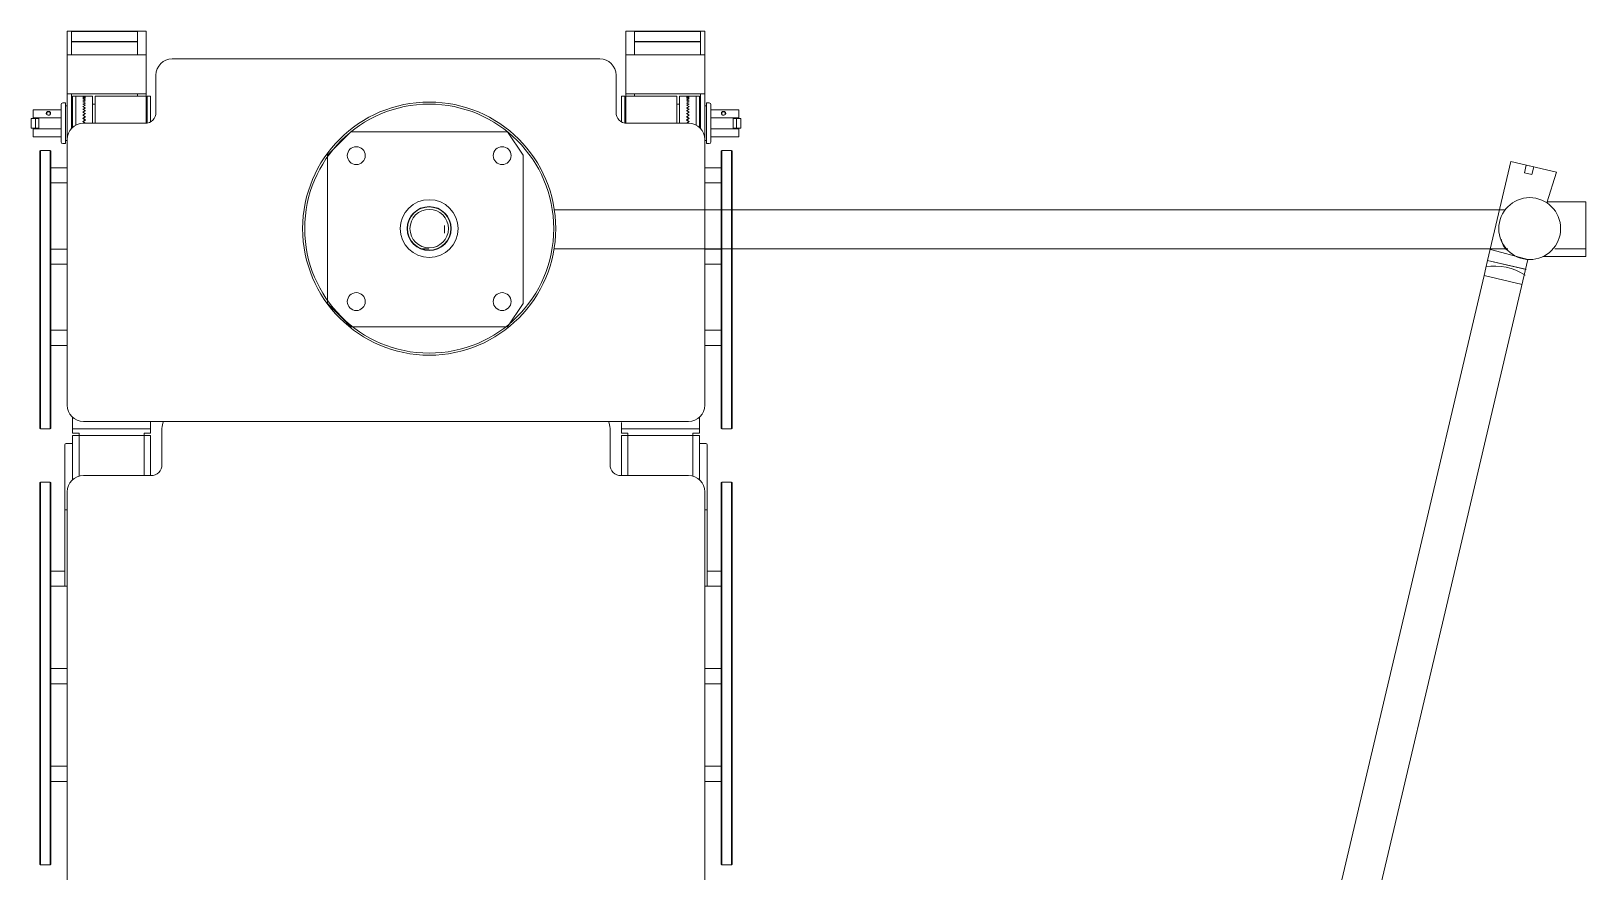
# Model space of a CAD drawing. Header units: millimetres. Extents: x 1448174 to 1599581, y -224422 to -106989.
# Drawn here: x 1483325 to 1484553, y -125265 to -124601 of the extents above; entities that cross this region are included whole.
import ezdxf

# ---------------------------------------------------------------- set-up
doc = ezdxf.new("R2010")
doc.units = ezdxf.units.MM
doc.header["$LTSCALE"] = 600
doc.header["$MEASUREMENT"] = 0
doc.layers.add('furniture', color=30, linetype='Continuous', lineweight=9)

msp = doc.modelspace()

# ---------------------------------------------------------------- linework, layer by layer
at = {"layer": 'furniture'}
for p, q in [((1483353.8188, -124601.2229), (1483353.8188, -124695.3906)), ((1483353.8188, -124601.2229), (1483416.3119, -124601.2229)), ((1483357.2431, -124620.0564), (1483357.2431, -124601.2229)), ((1483409.4634, -124601.6509), (1483357.2431, -124601.6509)), ((1483409.4634, -124609.3556), (1483357.2431, -124609.3556)), ((1483409.4634, -124609.7836), (1483357.2431, -124609.7836)), ((1483409.4634, -124601.2229), (1483409.4634, -124620.0564)), ((1483416.3119, -124601.2229), (1483416.3119, -124673.9462)), ((1483795.043, -124601.2229), (1483795.043, -124673.9462)), ((1483857.5362, -124601.2229), (1483795.043, -124601.2229)), ((1483801.8916, -124601.2229), (1483801.8916, -124620.0564)), ((1483801.8916, -124601.6509), (1483854.1119, -124601.6509)), ((1483801.8916, -124609.3556), (1483854.1119, -124609.3556)), ((1483801.8916, -124609.7836), (1483854.1119, -124609.7836)), ((1483854.1119, -124620.0564), (1483854.1119, -124601.2229)), ((1483857.5362, -124601.2229), (1483857.5362, -124695.3906)), ((1483353.8188, -124620.0564), (1483416.3119, -124620.0564)), ((1483857.5362, -124620.0564), (1483795.043, -124620.0564)), ((1483774.4973, -124623.1227), (1483436.8576, -124623.1227)), ((1483424.0166, -124665.4285), (1483424.0166, -124635.9637)), ((1483787.3384, -124665.4285), (1483787.3384, -124635.9637)), ((1483349.1104, -124659.222), (1483349.1104, -124688.7563)), ((1483352.5347, -124657.9379), (1483350.3945, -124657.9379)), ((1483352.5347, -124657.9379), (1483352.5347, -124690.0404)), ((1483353.8188, -124650.875), (1483416.3119, -124650.875)), ((1483357.2431, -124678.1), (1483357.2431, -124650.875)), ((1483358.0991, -124677.2591), (1483358.0991, -124652.5875)), ((1483360.6674, -124652.5875), (1483358.0991, -124652.5875)), ((1483360.6674, -124652.5875), (1483360.6674, -124675.4732)), ((1483367.944, -124652.5878), (1483360.6674, -124652.5878)), ((1483360.6674, -124652.5878), (1483360.6674, -124675.4732)), ((1483366.2318, -124652.6262), (1483367.944, -124652.5878)), ((1483367.944, -124652.7232), (1483366.2318, -124652.6262)), ((1483366.2318, -124652.9377), (1483367.944, -124652.7645)), ((1483367.944, -124653.1687), (1483366.2318, -124652.9377)), ((1483366.2318, -124653.5562), (1483367.944, -124653.2507)), ((1483367.944, -124653.9178), (1483366.2318, -124653.5562)), ((1483366.2318, -124654.4726), (1483367.944, -124654.0392)), ((1483367.944, -124654.9596), (1483366.2318, -124654.4726)), ((1483366.2318, -124655.6737), (1483367.944, -124655.1187)), ((1483367.944, -124656.2789), (1483366.2318, -124655.6737)), ((1483366.2318, -124657.1418), (1483367.944, -124656.4734)), ((1483367.944, -124657.8564), (1483366.2318, -124657.1418)), ((1483366.2318, -124658.8556), (1483367.944, -124658.0835)), ((1483367.944, -124659.6692), (1483366.2318, -124658.8556)), ((1483373.9365, -124652.5875), (1483366.6599, -124652.5875)), ((1483366.6798, -124659.0111), (1483366.6802, -124658.7084)), ((1483368.3908, -124659.8206), (1483366.6798, -124659.0111)), ((1483366.6802, -124658.7084), (1483368.3933, -124657.9955)), ((1483366.6821, -124657.278), (1483366.6824, -124657.0141)), ((1483368.3933, -124657.9955), (1483366.6821, -124657.278)), ((1483366.6824, -124657.0141), (1483368.3954, -124656.4037)), ((1483366.6841, -124655.7887), (1483366.6843, -124655.5673)), ((1483368.3954, -124656.4037), (1483366.6841, -124655.7887)), ((1483366.6843, -124655.5673), (1483368.3972, -124655.0684)), ((1483366.6857, -124654.5649), (1483366.6859, -124654.3892)), ((1483368.3972, -124655.0684), (1483366.6857, -124654.5649)), ((1483366.6859, -124654.3892), (1483368.3986, -124654.009)), ((1483366.6869, -124653.6243), (1483366.6871, -124653.497)), ((1483368.3986, -124654.009), (1483366.6869, -124653.6243)), ((1483366.6871, -124653.497), (1483368.3996, -124653.2026)), ((1483366.6878, -124652.9807), (1483366.6879, -124652.9036)), ((1483368.3996, -124653.2026), (1483366.6878, -124652.9807)), ((1483366.6879, -124652.9036), (1483368.4002, -124652.7759)), ((1483366.6882, -124652.6436), (1483366.6883, -124652.6177)), ((1483368.4002, -124652.7759), (1483366.6882, -124652.6436)), ((1483366.6883, -124652.6177), (1483368.4004, -124652.5928)), ((1483367.944, -124652.7645), (1483367.944, -124652.7232)), ((1483367.944, -124652.7645), (1483367.944, -124652.7232)), ((1483367.944, -124653.2507), (1483367.944, -124653.1687)), ((1483367.944, -124653.2507), (1483367.944, -124653.1687)), ((1483367.944, -124654.0392), (1483367.944, -124653.9178)), ((1483367.944, -124654.0392), (1483367.944, -124653.9178)), ((1483367.944, -124655.1187), (1483367.944, -124654.9596)), ((1483367.944, -124655.1187), (1483367.944, -124654.9596)), ((1483367.944, -124656.4734), (1483367.944, -124656.2789)), ((1483367.944, -124656.4734), (1483367.944, -124656.2789)), ((1483367.944, -124658.0835), (1483367.944, -124657.8564)), ((1483367.944, -124658.0835), (1483367.944, -124657.8564)), ((1483367.944, -124659.9255), (1483367.944, -124659.6692)), ((1483367.944, -124659.9255), (1483367.944, -124659.6692)), ((1483373.9365, -124652.5875), (1483373.9365, -124673.9892)), ((1483376.0766, -124659.0073), (1483373.9365, -124659.0073)), ((1483376.0766, -124673.9892), (1483376.0766, -124652.5871)), ((1483376.0766, -124652.5871), (1483416.3119, -124652.5871)), ((1483409.4634, -124650.875), (1483409.4634, -124652.5871)), ((1483416.3119, -124657.7239), (1483417.168, -124657.7239)), ((1483417.168, -124652.5875), (1483417.168, -124673.8162)), ((1483419.7362, -124652.5875), (1483417.168, -124652.5875)), ((1483419.7362, -124672.8422), (1483419.7362, -124652.5875)), ((1483791.6187, -124652.5875), (1483794.1869, -124652.5875)), ((1483791.6187, -124672.8422), (1483791.6187, -124652.5875)), ((1483794.1869, -124652.5875), (1483794.1869, -124673.8162)), ((1483795.043, -124657.7239), (1483794.1869, -124657.7239)), ((1483857.5362, -124650.875), (1483795.043, -124650.875)), ((1483835.2783, -124652.5871), (1483795.043, -124652.5871)), ((1483801.8916, -124650.875), (1483801.8916, -124652.5871)), ((1483835.2783, -124673.9892), (1483835.2783, -124652.5871)), ((1483835.2783, -124659.0073), (1483837.4185, -124659.0073)), ((1483837.4185, -124652.5875), (1483837.4185, -124673.9892)), ((1483837.4185, -124652.5875), (1483844.6951, -124652.5875)), ((1483844.6667, -124652.6177), (1483842.9545, -124652.5928)), ((1483842.9548, -124652.7759), (1483844.6667, -124652.6436)), ((1483844.6671, -124652.9036), (1483842.9548, -124652.7759)), ((1483842.9553, -124653.2026), (1483844.6672, -124652.9807)), ((1483844.6679, -124653.497), (1483842.9553, -124653.2026)), ((1483842.9564, -124654.009), (1483844.668, -124653.6243)), ((1483844.669, -124654.3892), (1483842.9564, -124654.009)), ((1483842.9578, -124655.0684), (1483844.6693, -124654.5649)), ((1483844.6706, -124655.5673), (1483842.9578, -124655.0684)), ((1483842.9596, -124656.4037), (1483844.6709, -124655.7887)), ((1483844.6725, -124657.0141), (1483842.9596, -124656.4037)), ((1483842.9617, -124657.9955), (1483844.6729, -124657.278)), ((1483844.6748, -124658.7084), (1483842.9617, -124657.9955)), ((1483842.9641, -124659.8206), (1483844.6752, -124659.0111)), ((1483845.1231, -124652.6262), (1483843.411, -124652.5878)), ((1483843.411, -124652.5878), (1483850.6876, -124652.5878)), ((1483843.411, -124652.7232), (1483845.1231, -124652.6262)), ((1483843.411, -124652.7645), (1483843.411, -124652.7232)), ((1483843.411, -124652.7645), (1483843.411, -124652.7232)), ((1483845.1231, -124652.9377), (1483843.411, -124652.7645)), ((1483843.411, -124653.1687), (1483845.1231, -124652.9377)), ((1483843.411, -124653.2507), (1483843.411, -124653.1687)), ((1483843.411, -124653.2507), (1483843.411, -124653.1687)), ((1483845.1231, -124653.5562), (1483843.411, -124653.2507)), ((1483843.411, -124653.9178), (1483845.1231, -124653.5562)), ((1483843.411, -124654.0392), (1483843.411, -124653.9178)), ((1483843.411, -124654.0392), (1483843.411, -124653.9178)), ((1483845.1231, -124654.4726), (1483843.411, -124654.0392)), ((1483843.411, -124654.9596), (1483845.1231, -124654.4726)), ((1483843.411, -124655.1187), (1483843.411, -124654.9596)), ((1483843.411, -124655.1187), (1483843.411, -124654.9596)), ((1483845.1231, -124655.6737), (1483843.411, -124655.1187)), ((1483843.411, -124656.2789), (1483845.1231, -124655.6737)), ((1483843.411, -124656.4734), (1483843.411, -124656.2789)), ((1483843.411, -124656.4734), (1483843.411, -124656.2789)), ((1483845.1231, -124657.1418), (1483843.411, -124656.4734)), ((1483843.411, -124657.8564), (1483845.1231, -124657.1418)), ((1483843.411, -124658.0835), (1483843.411, -124657.8564)), ((1483843.411, -124658.0835), (1483843.411, -124657.8564)), ((1483845.1231, -124658.8556), (1483843.411, -124658.0835)), ((1483843.411, -124659.6692), (1483845.1231, -124658.8556)), ((1483843.411, -124659.9255), (1483843.411, -124659.6692)), ((1483843.411, -124659.9255), (1483843.411, -124659.6692)), ((1483844.6667, -124652.6436), (1483844.6667, -124652.6177)), ((1483844.6672, -124652.9807), (1483844.6671, -124652.9036)), ((1483844.668, -124653.6243), (1483844.6679, -124653.497)), ((1483844.6693, -124654.5649), (1483844.669, -124654.3892)), ((1483844.6709, -124655.7887), (1483844.6706, -124655.5673)), ((1483844.6729, -124657.278), (1483844.6725, -124657.0141)), ((1483844.6752, -124659.0111), (1483844.6748, -124658.7084)), ((1483850.6876, -124652.5875), (1483850.6876, -124675.4732)), ((1483850.6876, -124652.5875), (1483853.2558, -124652.5875)), ((1483850.6876, -124652.5878), (1483850.6876, -124675.4732)), ((1483853.2558, -124677.2591), (1483853.2558, -124652.5875)), ((1483854.1119, -124678.1), (1483854.1119, -124650.875)), ((1483858.8203, -124657.9379), (1483858.8203, -124690.0404)), ((1483858.8203, -124657.9379), (1483860.9604, -124657.9379)), ((1483862.2446, -124659.222), (1483862.2446, -124688.7563)), ((1483325.3876, -124677.8415), (1483325.3876, -124670.1369)), ((1483325.3876, -124670.1369), (1483331.3801, -124670.1369)), ((1483327.0997, -124670.1369), (1483327.0997, -124663.2883)), ((1483327.0997, -124663.2883), (1483349.1104, -124663.2883)), ((1483349.1104, -124669.7089), (1483327.0997, -124669.7089)), ((1483328.8119, -124677.8415), (1483328.8119, -124670.1369)), ((1483331.3801, -124669.7089), (1483331.3801, -124678.2696)), ((1483352.5347, -124660.2921), (1483352.5347, -124687.6864)), ((1483353.8188, -124660.2921), (1483352.5347, -124660.2921)), ((1483357.2431, -124662.0039), (1483358.0991, -124662.0039)), ((1483366.2318, -124660.79), (1483367.944, -124659.9255)), ((1483367.944, -124661.6908), (1483366.2318, -124660.79)), ((1483366.2318, -124662.9169), (1483367.944, -124661.9726)), ((1483367.944, -124663.8917), (1483366.2318, -124662.9169)), ((1483366.2318, -124665.2053), (1483367.944, -124664.1949)), ((1483367.944, -124666.2399), (1483366.2318, -124665.2053)), ((1483366.2318, -124667.6218), (1483367.944, -124666.56)), ((1483367.944, -124668.701), (1483366.2318, -124667.6218)), ((1483366.2318, -124670.1311), (1483367.944, -124669.0335)), ((1483367.944, -124671.2393), (1483366.2318, -124670.1311)), ((1483366.2318, -124672.6967), (1483367.944, -124671.5792)), ((1483366.6619, -124672.4865), (1483368.3754, -124671.4182)), ((1483366.6647, -124670.3452), (1483366.6653, -124669.9242)), ((1483368.3754, -124671.4182), (1483366.6647, -124670.3452)), ((1483366.6653, -124669.9242), (1483368.3788, -124668.8793)), ((1483366.668, -124667.8299), (1483366.6686, -124667.4212)), ((1483368.3788, -124668.8793), (1483366.668, -124667.8299)), ((1483366.6686, -124667.4212), (1483368.3821, -124666.4151)), ((1483366.6713, -124665.4044), (1483366.6718, -124665.014)), ((1483368.3821, -124666.4151), (1483366.6713, -124665.4044)), ((1483366.6718, -124665.014), (1483368.3852, -124664.0613)), ((1483366.6743, -124663.1041), (1483366.6748, -124662.7378)), ((1483368.3852, -124664.0613), (1483366.6743, -124663.1041)), ((1483366.6748, -124662.7378), (1483368.3881, -124661.8524)), ((1483366.6772, -124660.9626), (1483366.6776, -124660.6256)), ((1483368.3881, -124661.8524), (1483366.6772, -124660.9626)), ((1483366.6776, -124660.6256), (1483368.3908, -124659.8206)), ((1483367.944, -124661.9726), (1483367.944, -124661.6908)), ((1483367.944, -124661.9726), (1483367.944, -124661.6908)), ((1483367.944, -124664.1949), (1483367.944, -124663.8917)), ((1483367.944, -124664.1949), (1483367.944, -124663.8917)), ((1483367.944, -124666.56), (1483367.944, -124666.2399)), ((1483367.944, -124666.56), (1483367.944, -124666.2399)), ((1483367.944, -124669.0335), (1483367.944, -124668.701)), ((1483367.944, -124669.0335), (1483367.944, -124668.701)), ((1483367.944, -124671.5792), (1483367.944, -124671.2393)), ((1483367.944, -124671.5792), (1483367.944, -124671.2393)), ((1483844.6773, -124660.6256), (1483842.9641, -124659.8206)), ((1483842.9668, -124661.8524), (1483844.6778, -124660.9626)), ((1483844.6801, -124662.7378), (1483842.9668, -124661.8524)), ((1483842.9698, -124664.0613), (1483844.6806, -124663.1041)), ((1483844.6832, -124665.014), (1483842.9698, -124664.0613)), ((1483842.9729, -124666.4151), (1483844.6837, -124665.4044)), ((1483844.6864, -124667.4212), (1483842.9729, -124666.4151)), ((1483842.9762, -124668.8793), (1483844.6869, -124667.8299)), ((1483844.6897, -124669.9242), (1483842.9762, -124668.8793)), ((1483842.9795, -124671.4182), (1483844.6903, -124670.3452)), ((1483844.6931, -124672.4865), (1483842.9795, -124671.4182)), ((1483845.1231, -124660.79), (1483843.411, -124659.9255)), ((1483843.411, -124661.6908), (1483845.1231, -124660.79)), ((1483843.411, -124661.9726), (1483843.411, -124661.6908)), ((1483843.411, -124661.9726), (1483843.411, -124661.6908)), ((1483845.1231, -124662.9169), (1483843.411, -124661.9726)), ((1483843.411, -124663.8917), (1483845.1231, -124662.9169)), ((1483843.411, -124664.1949), (1483843.411, -124663.8917)), ((1483843.411, -124664.1949), (1483843.411, -124663.8917)), ((1483845.1231, -124665.2053), (1483843.411, -124664.1949)), ((1483843.411, -124666.2399), (1483845.1231, -124665.2053)), ((1483843.411, -124666.56), (1483843.411, -124666.2399)), ((1483843.411, -124666.56), (1483843.411, -124666.2399)), ((1483845.1231, -124667.6218), (1483843.411, -124666.56)), ((1483843.411, -124668.701), (1483845.1231, -124667.6218)), ((1483843.411, -124669.0335), (1483843.411, -124668.701)), ((1483843.411, -124669.0335), (1483843.411, -124668.701)), ((1483845.1231, -124670.1311), (1483843.411, -124669.0335)), ((1483843.411, -124671.2393), (1483845.1231, -124670.1311)), ((1483843.411, -124671.5792), (1483843.411, -124671.2393)), ((1483843.411, -124671.5792), (1483843.411, -124671.2393)), ((1483845.1231, -124672.6967), (1483843.411, -124671.5792)), ((1483844.6778, -124660.9626), (1483844.6773, -124660.6256)), ((1483844.6806, -124663.1041), (1483844.6801, -124662.7378)), ((1483844.6837, -124665.4044), (1483844.6832, -124665.014)), ((1483844.6869, -124667.8299), (1483844.6864, -124667.4212)), ((1483844.6903, -124670.3452), (1483844.6897, -124669.9242)), ((1483854.1119, -124662.0039), (1483853.2558, -124662.0039)), ((1483857.5362, -124660.2921), (1483858.8203, -124660.2921)), ((1483858.8203, -124660.2921), (1483858.8203, -124687.6864)), ((1483884.2552, -124663.2883), (1483862.2446, -124663.2883)), ((1483862.2446, -124669.7089), (1483884.2552, -124669.7089)), ((1483879.9749, -124669.7089), (1483879.9749, -124678.2696)), ((1483885.9674, -124670.1369), (1483879.9749, -124670.1369)), ((1483882.5431, -124677.8415), (1483882.5431, -124670.1369)), ((1483884.2552, -124670.1369), (1483884.2552, -124663.2883)), ((1483885.9674, -124677.8415), (1483885.9674, -124670.1369)), ((1483331.3801, -124677.8415), (1483325.3876, -124677.8415)), ((1483327.0997, -124684.6901), (1483327.0997, -124677.8415)), ((1483327.0997, -124678.2696), (1483349.1104, -124678.2696)), ((1483367.944, -124673.8177), (1483366.2318, -124672.6967)), ((1483415.4559, -124673.9892), (1483366.6599, -124673.9892)), ((1483366.6613, -124672.9138), (1483366.6619, -124672.4865)), ((1483368.372, -124673.9946), (1483366.6613, -124672.9138)), ((1483367.944, -124673.9892), (1483367.944, -124673.8177)), ((1483795.8991, -124673.9892), (1483844.6951, -124673.9892)), ((1483842.983, -124673.9946), (1483844.6937, -124672.9138)), ((1483843.411, -124673.8177), (1483845.1231, -124672.6967)), ((1483843.411, -124673.9892), (1483843.411, -124673.8177)), ((1483844.6937, -124672.9138), (1483844.6931, -124672.4865)), ((1483884.2552, -124678.2696), (1483862.2446, -124678.2696)), ((1483879.9749, -124677.8415), (1483885.9674, -124677.8415)), ((1483884.2552, -124684.6901), (1483884.2552, -124677.8415)), ((1483349.1104, -124684.6901), (1483327.0997, -124684.6901)), ((1483332.8451, -124695.391), (1483332.417, -124695.819)), ((1483332.417, -124695.819), (1483332.417, -124914.9731)), ((1483332.8451, -124695.391), (1483332.8451, -124915.4011)), ((1483340.5497, -124695.391), (1483332.8451, -124695.391)), ((1483340.5497, -124915.4011), (1483340.5497, -124695.391)), ((1483340.5497, -124695.391), (1483340.9777, -124695.819)), ((1483340.9777, -124914.9731), (1483340.9777, -124695.819)), ((1483352.5347, -124690.0404), (1483350.3945, -124690.0404)), ((1483352.5347, -124687.6864), (1483353.8188, -124687.6864)), ((1483353.8188, -124896.5676), (1483353.8188, -124686.8302)), ((1483857.5362, -124896.5676), (1483857.5362, -124686.8302)), ((1483858.8203, -124687.6864), (1483857.5362, -124687.6864)), ((1483858.8203, -124690.0404), (1483860.9604, -124690.0404)), ((1483862.2446, -124684.6901), (1483884.2552, -124684.6901)), ((1483870.8053, -124695.391), (1483870.3772, -124695.819)), ((1483870.3772, -124914.9731), (1483870.3772, -124695.819)), ((1483870.8053, -124695.391), (1483878.5099, -124695.391)), ((1483870.8053, -124915.4011), (1483870.8053, -124695.391)), ((1483878.5099, -124695.391), (1483878.5099, -124915.4011)), ((1483878.5099, -124695.391), (1483878.9379, -124695.819)), ((1483878.9379, -124695.819), (1483878.9379, -124914.9731)), ((1483340.9777, -124709.0852), (1483353.8188, -124709.0852)), ((1483340.9777, -124721.0702), (1483340.9777, -124709.0852)), ((1483353.8188, -124721.0702), (1483340.9777, -124721.0702)), ((1483870.3772, -124709.0852), (1483857.5362, -124709.0852)), ((1483857.5362, -124721.0702), (1483870.3772, -124721.0702)), ((1483870.3772, -124721.0702), (1483870.3772, -124709.0852)), ((1483340.9777, -124773.2934), (1483353.8188, -124773.2934)), ((1483340.9777, -124785.2784), (1483340.9777, -124773.2934)), ((1483870.3772, -124773.2934), (1483857.5362, -124773.2934)), ((1483870.3772, -124785.2784), (1483870.3772, -124773.2934)), ((1483353.8188, -124785.2784), (1483340.9777, -124785.2784)), ((1483857.5362, -124785.2784), (1483870.3772, -124785.2784)), ((1483340.9777, -124837.4987), (1483353.8188, -124837.4987)), ((1483340.9777, -124849.4837), (1483340.9777, -124837.4987)), ((1483870.3772, -124837.4987), (1483857.5362, -124837.4987)), ((1483870.3772, -124849.4837), (1483870.3772, -124837.4987)), ((1483353.8188, -124849.4837), (1483340.9777, -124849.4837)), ((1483857.5362, -124849.4837), (1483870.3772, -124849.4837)), ((1483332.8451, -124915.4011), (1483332.417, -124914.9731)), ((1483332.8451, -124915.4011), (1483340.5497, -124915.4011)), ((1483340.9777, -124914.9731), (1483340.5497, -124915.4011)), ((1483358.0991, -124910.2647), (1483358.0991, -124906.1387)), ((1483358.0991, -124906.1387), (1483358.0991, -124915.4011)), ((1483358.0991, -124910.2647), (1483358.0991, -124915.4011)), ((1483358.0991, -124915.4011), (1483419.7362, -124915.4011)), ((1483358.0991, -124918.8254), (1483358.0991, -124915.4011)), ((1483844.6951, -124909.4086), (1483366.6599, -124909.4086)), ((1483419.7362, -124909.4086), (1483419.7362, -124915.4011)), ((1483419.7362, -124915.4011), (1483419.7362, -124918.8254)), ((1483428.725, -124943.6514), (1483428.725, -124914.9091)), ((1483782.63, -124914.9091), (1483782.63, -124943.6514)), ((1483791.6187, -124910.2647), (1483791.6187, -124915.4011)), ((1483791.6187, -124915.4011), (1483791.6187, -124918.8254)), ((1483853.2558, -124915.4011), (1483791.6187, -124915.4011)), ((1483853.2558, -124910.2647), (1483853.2558, -124906.1387)), ((1483853.2558, -124906.1387), (1483853.2558, -124915.4011)), ((1483853.2558, -124910.2647), (1483853.2558, -124915.4011)), ((1483853.2558, -124918.8254), (1483853.2558, -124915.4011)), ((1483870.3772, -124914.9731), (1483870.8053, -124915.4011)), ((1483878.5099, -124915.4011), (1483870.8053, -124915.4011)), ((1483878.5099, -124915.4011), (1483878.9379, -124914.9731)), ((1483352.1067, -125039.5313), (1483352.1067, -124927.8141)), ((1483352.9627, -124926.9581), (1483358.0991, -124926.9581)), ((1483363.2356, -124918.8254), (1483358.0991, -124918.8254)), ((1483358.0991, -124955.482), (1483358.0991, -124920.5375)), ((1483358.0991, -124920.5375), (1483360.6674, -124920.5375)), ((1483360.6674, -124920.5375), (1483363.2356, -124920.5375)), ((1483363.2356, -124920.5375), (1483363.2356, -124918.8254)), ((1483414.5998, -124920.5375), (1483363.2356, -124920.5375)), ((1483363.2356, -124920.5375), (1483363.2356, -124952.6771)), ((1483414.5998, -124920.5375), (1483414.5998, -124918.8254)), ((1483414.5998, -124918.8254), (1483419.7362, -124918.8254)), ((1483414.5998, -124920.5375), (1483414.5998, -124952.2121)), ((1483417.168, -124920.5375), (1483414.5998, -124920.5375)), ((1483419.7362, -124920.5375), (1483417.168, -124920.5375)), ((1483419.7362, -124952.2121), (1483419.7362, -124920.5375)), ((1483796.7552, -124918.8254), (1483791.6187, -124918.8254)), ((1483791.6187, -124920.5375), (1483791.6187, -124952.2121)), ((1483791.6187, -124920.5375), (1483794.1869, -124920.5375)), ((1483794.1869, -124920.5375), (1483796.7552, -124920.5375)), ((1483796.7552, -124920.5375), (1483796.7552, -124918.8254)), ((1483796.7552, -124920.5375), (1483796.7552, -124952.2121)), ((1483796.7552, -124920.5375), (1483848.1194, -124920.5375)), ((1483848.1194, -124920.5375), (1483848.1194, -124918.8254)), ((1483848.1194, -124918.8254), (1483853.2558, -124918.8254)), ((1483848.1194, -124920.5375), (1483848.1194, -124952.6771)), ((1483850.6876, -124920.5375), (1483848.1194, -124920.5375)), ((1483853.2558, -124920.5375), (1483850.6876, -124920.5375)), ((1483853.2558, -124920.5375), (1483853.2558, -124955.482)), ((1483858.3922, -124926.9581), (1483853.2558, -124926.9581)), ((1483859.2483, -125039.5313), (1483859.2483, -124927.8141)), ((1483420.1643, -124952.2121), (1483366.6599, -124952.2121)), ((1483791.1907, -124952.2121), (1483844.6951, -124952.2121)), ((1483332.8451, -124957.3486), (1483332.417, -124957.7766)), ((1483332.417, -124957.7766), (1483332.417, -125259.1134)), ((1483332.8451, -124957.3486), (1483332.8451, -125259.5415)), ((1483340.5497, -124957.3486), (1483332.8451, -124957.3486)), ((1483340.5497, -125259.5415), (1483340.5497, -124957.3486)), ((1483340.5497, -124957.3486), (1483340.9777, -124957.7766)), ((1483340.9777, -125259.1134), (1483340.9777, -124957.7766)), ((1483353.8188, -125283.5114), (1483353.8188, -124965.0532)), ((1483857.5362, -125283.5114), (1483857.5362, -124965.0532)), ((1483870.8053, -124957.3486), (1483870.3772, -124957.7766)), ((1483870.3772, -125259.1134), (1483870.3772, -124957.7766)), ((1483870.8053, -125259.5415), (1483870.8053, -124957.3486)), ((1483870.8053, -124957.3486), (1483878.5099, -124957.3486)), ((1483878.5099, -124957.3486), (1483878.5099, -125259.5415)), ((1483878.5099, -124957.3486), (1483878.9379, -124957.7766)), ((1483878.9379, -124957.7766), (1483878.9379, -125259.1134)), ((1483353.8188, -124969.2513), (1483353.8188, -124971.985)), ((1483857.5362, -124969.2513), (1483857.5362, -124971.985)), ((1483352.1067, -124979.1784), (1483353.8188, -124979.1784)), ((1483859.2483, -124979.1784), (1483857.5362, -124979.1784)), ((1483340.9777, -125027.5463), (1483352.1067, -125027.5463)), ((1483870.3772, -125027.5463), (1483859.2483, -125027.5463)), ((1483353.8188, -125039.5313), (1483340.9777, -125039.5313)), ((1483340.9777, -125052.3695), (1483340.9777, -125040.3845)), ((1483857.5362, -125039.5313), (1483870.3772, -125039.5313)), ((1483870.3772, -125052.3695), (1483870.3772, -125040.3845)), ((1483340.9777, -125116.5777), (1483340.9777, -125104.5927)), ((1483340.9777, -125104.5927), (1483353.8188, -125104.5927)), ((1483870.3772, -125104.5927), (1483857.5362, -125104.5927)), ((1483870.3772, -125116.5777), (1483870.3772, -125104.5927)), ((1483353.8188, -125116.5777), (1483340.9777, -125116.5777)), ((1483857.5362, -125116.5777), (1483870.3772, -125116.5777)), ((1483340.9777, -125193.624), (1483340.9777, -125181.639)), ((1483340.9777, -125181.639), (1483353.8188, -125181.639)), ((1483870.3772, -125181.639), (1483857.5362, -125181.639)), ((1483870.3772, -125193.624), (1483870.3772, -125181.639)), ((1483353.8188, -125193.624), (1483340.9777, -125193.624)), ((1483857.5362, -125193.624), (1483870.3772, -125193.624)), ((1483332.8451, -125259.5415), (1483332.417, -125259.1134)), ((1483332.8451, -125259.5415), (1483340.5497, -125259.5415)), ((1483340.9777, -125259.1134), (1483340.5497, -125259.5415)), ((1483870.3772, -125259.1134), (1483870.8053, -125259.5415)), ((1483878.5099, -125259.5415), (1483870.8053, -125259.5415)), ((1483878.5099, -125259.5415), (1483878.9379, -125259.1134))]:
    msp.add_line(p, q, dxfattribs=at)
at = {"layer": 'furniture', "ltscale": 25.4, "flags": 128}
for points in [[(1483559.4493, -124699.1424), (1483577.9444, -124680.6472)], [(1483701.5699, -124680.6472), (1483577.9444, -124680.6472)], [(1483701.5699, -124680.6472), (1483713.9, -124699.1424)], [(1483559.4493, -124699.1424), (1483559.4493, -124816.2784)], [(1483713.9, -124816.2784), (1483713.9, -124699.1424)], [(1484494.1061, -124704.2531), (1484475.7335, -124782.2645)], [(1484494.1061, -124704.2531), (1484530.1113, -124712.7327)], [(1484530.1113, -124712.7327), (1484522.4953, -124736.8382)], [(1483738.5603, -124742.2977), (1483800.2108, -124742.2977)], [(1483800.2108, -124742.2977), (1484226.2483, -124742.2977)], [(1484226.2483, -124742.2977), (1484489.5501, -124742.2977)], [(1484522.4953, -124736.1327), (1484553.3206, -124736.1327), (1484553.3206, -124773.123)], [(1483651.925, -124760.7929), (1483651.925, -124754.6278)], [(1483651.925, -124760.7929), (1483651.925, -124754.6278)], [(1483639.5949, -124773.123), (1483633.4299, -124773.123)], [(1483800.2108, -124773.123), (1483738.5603, -124773.123)], [(1484226.2483, -124773.123), (1483800.2108, -124773.123)], [(1484490.4113, -124773.123), (1484226.2483, -124773.123)], [(1484507.5619, -124781.586), (1484442.0661, -125059.6861)], [(1484491.6701, -124773.123), (1484467.0098, -124773.123)], [(1484485.505, -124773.123), (1484467.0098, -124773.123)], [(1484467.0098, -124773.123), (1484485.505, -124773.123)], [(1484491.6701, -124773.123), (1484467.133, -124773.123)], [(1484475.7335, -124782.2645), (1484474.3202, -124788.2653)], [(1484474.3202, -124788.2653), (1484475.7335, -124782.2645)], [(1484506.1401, -124789.4256), (1484475.7335, -124782.2645)], [(1484475.7335, -124782.2645), (1484505.7379, -124789.3308)], [(1484476.2574, -124773.123), (1484507.5619, -124781.586)], [(1484519.3715, -124779.288), (1484553.3206, -124779.288)], [(1484553.3206, -124773.123), (1484528.6604, -124773.123)], [(1484547.1555, -124779.288), (1484553.3206, -124779.288)], [(1484553.3206, -124773.123), (1484553.3206, -124779.288)], [(1484412.0617, -125052.6198), (1484472.9069, -124794.2662)], [(1484472.9069, -124794.2662), (1484474.3202, -124788.2653)], [(1484472.9069, -124794.2662), (1484502.9113, -124801.3326)], [(1483577.9444, -124834.7735), (1483559.4493, -124816.2784)], [(1483713.9, -124816.2784), (1483701.5699, -124834.7735)], [(1483577.9444, -124834.7735), (1483701.5699, -124834.7735)], [(1484324.2899, -125425.3058), (1484412.0617, -125052.6198)], [(1484442.0661, -125059.6861), (1484354.2943, -125432.3722)]]:
    msp.add_lwpolyline(points, dxfattribs=at)
msp.add_lwpolyline([(1484512.1087, -124708.4929), (1484510.6954, -124714.4938), (1484504.6945, -124713.0805), (1484506.1078, -124707.0796)], close=True, dxfattribs=at)
at = {"layer": 'furniture', "ltscale": 25.4}
for centre, radius in [((1483639.8113, -124757.1807), 99.95), ((1483639.8113, -124757.1807), 98.3203), ((1483582.1956, -124699.5649), 7.0617), ((1483697.427, -124699.5649), 7.0617), ((1484508.9414, -124757.1807), 24.4443), ((1483639.8113, -124757.1807), 22.8147), ((1483639.8113, -124757.1807), 22.8147), ((1483639.8113, -124757.1807), 17.3826), ((1483639.8113, -124757.1807), 17.111), ((1483639.8113, -124757.1807), 15.2098), ((1483582.1956, -124814.7964), 7.0617), ((1483697.427, -124814.7964), 7.0617)]:
    msp.add_circle(centre, radius, dxfattribs=at)
at = {"layer": 'furniture'}
for centre in [(1483339.0847, -124666.2846), (1483872.2702, -124666.2846)]:
    msp.add_circle(centre, 1.3877, dxfattribs=at)
for centre, radius, start, end in [((1483436.8576, -124635.9637), 12.8411, 90, 180), ((1483774.4973, -124635.9637), 12.8411, 0, 90), ((1483350.3945, -124659.222), 1.2841, 90, 180), ((1483860.9604, -124659.222), 1.2841, 0, 90), ((1483339.0847, -124666.2846), 1.7121, 280, 210), ((1483415.4559, -124665.4285), 8.5607, 270, 0), ((1483795.8991, -124665.4285), 8.5607, 180, 270), ((1483872.2702, -124666.2846), 1.7121, 330, 260), ((1483366.6599, -124686.8302), 12.8411, 90, 180), ((1483844.6951, -124686.8302), 12.8411, 0, 90), ((1483350.3945, -124688.7563), 1.2841, 180, 270), ((1483860.9604, -124688.7563), 1.2841, 270, 0), ((1483366.6599, -124896.5676), 12.8411, 180, 270), ((1483844.6951, -124896.5676), 12.8411, 270, 0), ((1483441.566, -124914.9091), 12.8411, 154.6370592, 180), ((1483769.7889, -124914.9091), 12.8411, 0, 25.3629408), ((1483352.9627, -124927.8141), 0.8561, 90, 180), ((1483858.3922, -124927.8141), 0.8561, 0, 90), ((1483366.6599, -124965.0532), 12.8411, 90, 180), ((1483420.1643, -124943.6514), 8.5607, 270, 0), ((1483791.1907, -124943.6514), 8.5607, 180, 270), ((1483844.6951, -124965.0532), 12.8411, 0, 90)]:
    msp.add_arc(centre, radius, start, end, dxfattribs=at)
at = {"layer": 'furniture', "ltscale": 25.4}
for centre, radius, start, end in [((1483639.8113, -124758.8501), 18.2373, 140.3782603, 150.9639609), ((1484481.3926, -124830.1966), 43.4442, 56.6655386, 99.5737786)]:
    msp.add_arc(centre, radius, start, end, dxfattribs=at)
msp.add_ellipse((1484492.5884, -124757.1807), major_axis=(0, 17.3826), ratio=0.399104154, start_param=2.074318433, end_param=2.998244292, dxfattribs=at)

doc.saveas('drawing.dxf')
